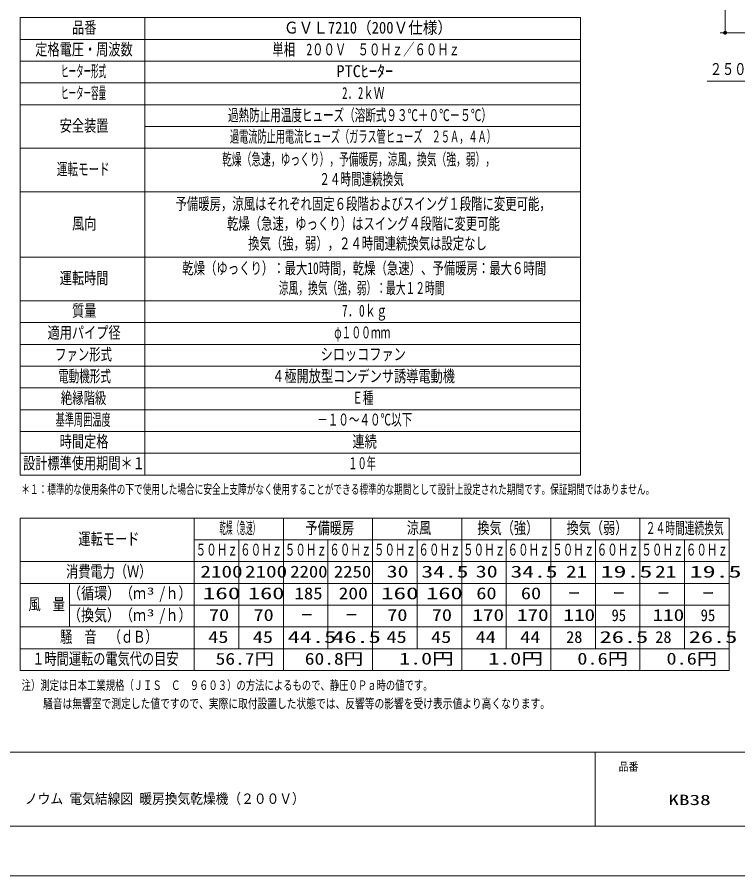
# Model space of a CAD drawing. Units: millimetres on the paper. Extents: x -305 to 305, y -152 to 152.
# Drawn here: x -187.7 to -42.2, y -148.5 to 24.9 of the extents above; entities that cross this region are included whole.
import ezdxf
from ezdxf.enums import TextEntityAlignment as Align

# ---------------------------------------------------------------- set-up
doc = ezdxf.new("R2010")
doc.units = ezdxf.units.MM
for name, color, linetype, lineweight in [('0-0_PV', 7, 'Continuous', 9), ('0-2_0', 7, 'Continuous', 9), ('0-3_S3', 7, 'Continuous', 9), ('0-4_1図面枠', 7, 'Continuous', 9), ('0-5_図面枠', 3, 'Continuous', 9), ('0-6_DEFPOINTS', 7, 'Continuous', 9)]:
    doc.layers.add(name, color=color, linetype=linetype, lineweight=lineweight)
doc.styles.add('ＭＳ ゴシック', font='')
doc.styles.get('ＭＳ ゴシック').set_extended_font_data('MS Gothic')

# ---------------------------------------------------------------- blocks, each defined once
blk = doc.blocks.new('_DOTSMALL')
at = {"layer": '0-2_0'}
for p, q in [((0.0746, 0.1), (-0.0746, 0.1)), ((0.1223, -0.0248), (-0.1223, -0.0248))]:
    blk.add_line(p, q, dxfattribs=at)
for points in [[(0.125, 0), (0.124, 0.0157), (0.1211, 0.0311), (0.1162, 0.046), (0.1095, 0.0602), (0.1011, 0.0735), (0.0911, 0.0856), (0.0797, 0.0963), (0.067, 0.1055), (0.0532, 0.1131), (0.0386, 0.1189), (0.0234, 0.1228), (0.0078, 0.1248), (-0.0078, 0.1248), (-0.0234, 0.1228), (-0.0386, 0.1189), (-0.0532, 0.1131), (-0.067, 0.1055), (-0.0797, 0.0963), (-0.0911, 0.0856), (-0.1011, 0.0735), (-0.1095, 0.0602), (-0.1162, 0.046), (-0.1211, 0.0311), (-0.124, 0.0157), (-0.125, 0), (0, 0)], [(-0.125, 0), (-0.124, -0.0157), (-0.1211, -0.0311), (-0.1162, -0.046), (-0.1095, -0.0602), (-0.1011, -0.0735), (-0.0911, -0.0856), (-0.0797, -0.0963), (-0.067, -0.1055), (-0.0532, -0.1131), (-0.0386, -0.1189), (-0.0234, -0.1228), (-0.0078, -0.1248), (0.0078, -0.1248), (0.0234, -0.1228), (0.0386, -0.1189), (0.0532, -0.1131), (0.067, -0.1055), (0.0797, -0.0963), (0.0911, -0.0856), (0.1011, -0.0735), (0.1095, -0.0602), (0.1162, -0.046), (0.1211, -0.0311), (0.124, -0.0157), (0.125, 0), (0, 0)]]:
    blk.add_lwpolyline(points, close=True, dxfattribs=at)

msp = doc.modelspace()

# ---------------------------------------------------------------- linework, layer by layer
at = {"layer": '0-0_PV'}
for p, q in [((-73.968, 24.841), (-187.128, 24.841)), ((-187.128, 24.841), (-187.128, -67.559)), ((-161.968, 24.841), (-161.968, -67.559)), ((-73.968, 24.841), (-73.968, -67.559)), ((-73.968, 20.441), (-187.128, 20.441)), ((-73.968, 16.041), (-187.128, 16.041)), ((-73.968, 11.641), (-187.128, 11.641)), ((-73.968, 7.241), (-187.128, 7.241)), ((-73.968, 2.841), (-161.968, 2.841)), ((-73.968, -1.559), (-187.128, -1.559)), ((-73.968, -10.359), (-187.128, -10.359)), ((-73.968, -23.559), (-187.128, -23.559)), ((-73.968, -32.359), (-187.128, -32.359)), ((-73.968, -36.759), (-187.128, -36.759)), ((-73.968, -41.159), (-187.128, -41.159)), ((-73.968, -45.559), (-187.128, -45.559)), ((-73.968, -49.959), (-187.128, -49.959)), ((-73.968, -54.359), (-187.128, -54.359)), ((-73.968, -58.759), (-187.128, -58.759)), ((-187.128, -63.159), (-73.968, -63.159)), ((-187.128, -67.559), (-73.968, -67.559)), ((-187.137, -76.228), (-187.137, -107.028)), ((-43.977, -76.228), (-187.137, -76.228)), ((-151.977, -76.228), (-151.977, -107.028)), ((-133.977, -76.228), (-133.977, -107.028)), ((-115.977, -76.228), (-115.977, -107.028)), ((-97.977, -76.228), (-97.977, -107.028)), ((-79.977, -76.228), (-79.977, -107.028)), ((-61.977, -76.228), (-61.977, -107.028)), ((-43.977, -76.228), (-43.977, -107.028)), ((-43.977, -80.628), (-151.977, -80.628)), ((-142.977, -80.628), (-142.977, -102.628)), ((-124.977, -80.628), (-124.977, -102.628)), ((-106.977, -80.628), (-106.977, -102.628)), ((-88.977, -80.628), (-88.977, -102.628)), ((-70.977, -80.628), (-70.977, -102.628)), ((-52.977, -80.628), (-52.977, -102.628)), ((-43.977, -85.028), (-187.137, -85.028)), ((-187.137, -89.428), (-43.977, -89.428)), ((-177.137, -89.428), (-177.137, -98.228)), ((-177.137, -93.828), (-43.977, -93.828)), ((-187.137, -98.228), (-43.977, -98.228)), ((-43.977, -102.628), (-187.137, -102.628)), ((-43.977, -107.028), (-187.137, -107.028))]:
    msp.add_line(p, q, dxfattribs=at)
at = {"layer": '0-2_0'}
msp.add_line((-71.017, -123.498), (-71.017, -138.498), dxfattribs=at)
at = {"layer": '0-3_S3'}
for p, q in [((-44.794, 21.781), (-44.794, 60.656)), ((-24.589, 21.781), (-45.794, 21.781)), ((-11.895, 11.995), (-48.416, 11.995))]:
    msp.add_line(p, q, dxfattribs=at)
at = {"layer": '0-5_図面枠'}
msp.add_line((-291.017, -123.498), (108.983, -123.498), dxfattribs=at)
msp.add_lwpolyline([(-291.017, -138.498), (108.983, -138.498), (108.983, 138.502), (-291.017, 138.502)], close=True, dxfattribs=at)
at = {"layer": '0-6_DEFPOINTS'}
msp.add_line((118.983, -148.498), (-301.017, -148.498), dxfattribs=at)

# ---------------------------------------------------------------- block references
at = {"layer": '0-3_S3', "xscale": 2.32, "yscale": 2.32, "rotation": 270}
msp.add_blockref('_DOTSMALL', (-44.794, 21.781), dxfattribs=at)

# ---------------------------------------------------------------- texts
at = {"layer": '0-0_PV', "style": 'ＭＳ ゴシック'}
for s, height, width, p in [('品番', 2.405, 0.75, (-176.656, 20.908)), ('ＧＶＬ7210（200Ｖ仕様）', 2.405, 0.9, (-133.853, 20.89)), ('定格電圧・周波数', 2.405, 0.75, (-184.085, 16.502)), ('単相\u30002００Ｖ\u3000５０Ｈｚ／６０Ｈｚ', 2.405, 0.7, (-136.207, 16.49)), ('ヒーター形式', 2.405, 0.45, (-178.869, 12.102)), ('ヒーター容量', 2.405, 0.45, (-178.869, 7.708)), ('2．2ｋＷ', 2.405, 0.65, (-122.107, 7.69)), ('過熱防止用温度ヒューズ（溶断式９３℃＋０℃－５℃）', 2.405, 0.65, (-145.165, 3.219)), ('安全装置', 2.405, 0.75, (-179.147, 1.103)), ('過電流防止用電流ヒューズ（ガラス管ヒューズ\u3000２５Ａ，４Ａ）', 2.405, 0.55, (-144.772, -1.1)), ('乾燥（急速，ゆっくり），予備暖房，涼風，換気（強，弱），', 2.405, 0.6, (-146.353, -5.695)), ('運転モード', 2.405, 0.65, (-179.727, -7.698)), ('２４時間連続換気', 2.405, 0.65, (-126.728, -9.697)), ('予備暖房，涼風はそれぞれ固定６段階およびスイング１段階に変更可能，', 2.405, 0.7, (-155.771, -14.695)), ('風向', 2.405, 0.75, (-176.646, -18.678)), ('乾燥（急速，ゆっくり）はスイング４段階に変更可能', 2.405, 0.7, (-145.374, -18.692)), ('換気（強，弱），２４時間連続換気は設定なし', 2.405, 0.7, (-141.103, -22.697)), ('乾燥（ゆっくり）：最大10時間，乾燥（急速）、予備暖房：最大６時間', 2.405, 0.7, (-154.401, -27.695)), ('運転時間', 2.405, 0.75, (-179.147, -29.698)), ('涼風，換気（強，弱）：最大１２時間', 2.405, 0.6, (-134.9, -31.692)), ('質量', 2.405, 0.75, (-176.656, -36.272)), ('7．0ｋｇ', 2.405, 0.7, (-122.146, -36.272)), ('適用パイプ径', 2.405, 0.75, (-181.61, -40.698)), ('φ１００ｍｍ', 2.405, 0.6, (-123.71, -40.672)), ('ファン形式', 2.405, 0.7, (-180.075, -45.098)), ('シロッコファン', 2.405, 0.75, (-126.463, -45.072)), ('電動機形式', 2.405, 0.65, (-179.467, -49.498)), ('４極開放型コンデンサ誘導電動機', 2.405, 0.75, (-136.244, -49.497)), ('絶縁階級', 2.405, 0.7, (-178.916, -53.89)), ('Ｅ種', 2.405, 0.65, (-120.069, -53.872)), ('基準周囲温度', 2.405, 0.55, (-179.969, -58.286)), ('－１０～４０℃以下', 2.405, 0.65, (-127.151, -58.272)), ('時間定格', 2.405, 0.75, (-179.147, -62.695)), ('連続', 2.405, 0.75, (-120.044, -62.697)), ('設計標準使用期間＊１', 2.405, 0.75, (-186.546, -67.086)), ('１０年', 2.405, 0.55, (-120.853, -67.097)), ('＊１：標準的な使用条件の下で使用した場合に安全上支障がなく使用することができる標準的な期間として設計上設定された期間です。保証期間ではありません。', 1.924, 0.65, (-186.907, -71.957)), ('乾燥（急速）', 2.405, 0.4, (-146.928, -80.161)), ('予備暖房', 2.405, 0.75, (-129.532, -80.164)), ('涼風', 2.405, 0.75, (-109.053, -80.141)), ('換気（強）', 2.405, 0.75, (-94.812, -80.153)), ('換気（弱）', 2.405, 0.75, (-76.812, -80.153)), ('２４時間連続換気', 2.405, 0.6, (-60.812, -80.166)), ('運転モード', 2.405, 0.75, (-175.379, -82.367)), ('５０Ｈｚ', 2.405, 0.65, (-151.699, -84.541)), ('６０Ｈｚ', 2.405, 0.65, (-142.716, -84.541)), ('５０Ｈｚ', 2.405, 0.65, (-133.699, -84.541)), ('６０Ｈｚ', 2.405, 0.65, (-124.716, -84.541)), ('５０Ｈｚ', 2.405, 0.65, (-115.699, -84.541)), ('６０Ｈｚ', 2.405, 0.65, (-106.716, -84.541)), ('５０Ｈｚ', 2.405, 0.65, (-97.699, -84.541)), ('６０Ｈｚ', 2.405, 0.65, (-88.716, -84.541)), ('５０Ｈｚ', 2.405, 0.65, (-79.699, -84.541)), ('６０Ｈｚ', 2.405, 0.65, (-70.716, -84.541)), ('５０Ｈｚ', 2.405, 0.65, (-61.699, -84.541)), ('６０Ｈｚ', 2.405, 0.65, (-52.716, -84.541)), ('消費電力（Ｗ）', 2.405, 0.75, (-177.853, -88.95)), ('2100', 2.405, 1.3, (-150.73, -88.979)), ('2100', 2.405, 1.3, (-141.73, -88.979)), ('2200', 2.405, 1.15, (-132.593, -88.979)), ('2250', 2.405, 1.15, (-123.777, -88.987)), ('30', 2.405, 1.35, (-113.129, -88.961)), ('34.5', 2.405, 1.45, (-106.112, -88.987)), ('30', 2.405, 1.35, (-95.129, -88.961)), ('34.5', 2.405, 1.45, (-88.112, -88.987)), ('21', 2.405, 1.3, (-76.913, -88.979)), ('19.5', 2.405, 1.6, (-69.934, -88.987)), ('21', 2.405, 1.3, (-58.913, -88.979)), ('19.5', 2.405, 1.6, (-51.934, -88.987)), ('（循環）（ｍ\u3000/ｈ）', 2.405, 0.8, (-177.461, -93.341)), ('3', 1.443, 1.5, (-161.529, -92.124)), ('160', 2.405, 1.55, (-150.271, -93.361)), ('160', 2.405, 1.5, (-141.138, -93.361)), ('185', 2.405, 1.15, (-131.716, -93.387)), ('200', 2.405, 1.2, (-122.828, -93.379)), ('160', 2.405, 1.55, (-114.271, -93.361)), ('160', 2.405, 1.5, (-105.138, -93.361)), ('60', 2.405, 1.25, (-95.024, -93.361)), ('60', 2.405, 1.25, (-86.024, -93.361)), ('ー', 2.405, 0.75, (-76.461, -93.341)), ('ー', 2.405, 0.75, (-67.461, -93.341)), ('ー', 2.405, 0.75, (-58.461, -93.341)), ('ー', 2.405, 0.75, (-49.461, -93.341)), ('風\u3000量', 2.405, 0.75, (-185.452, -95.541)), ('（換気）（ｍ\u3000/ｈ）', 2.405, 0.8, (-177.461, -97.753)), ('3', 1.443, 1.5, (-161.529, -96.524)), ('70', 2.405, 1.25, (-149.024, -97.741)), ('70', 2.405, 1.25, (-140.024, -97.741)), ('70', 2.405, 1.25, (-113.024, -97.741)), ('70', 2.405, 1.25, (-104.024, -97.741)), ('170', 2.405, 1.3, (-95.805, -97.741)), ('170', 2.405, 1.3, (-86.805, -97.741)), ('110', 2.405, 1.3, (-77.425, -97.741)), ('95', 2.405, 0.9, (-67.721, -97.787)), ('110', 2.405, 1.3, (-59.425, -97.741)), ('95', 2.405, 0.9, (-49.721, -97.787)), ('ー', 2.405, 0.75, (-130.461, -97.741)), ('ー', 2.405, 0.75, (-121.461, -97.741)), ('騒\u3000音\u3000（ｄＢ）', 2.405, 0.75, (-179.07, -102.141)), ('45', 2.405, 1.25, (-149.165, -102.187)), ('45', 2.405, 1.25, (-140.165, -102.187)), ('44.5', 2.405, 1.5, (-133.123, -102.187)), ('46.5', 2.405, 1.5, (-124.123, -102.187)), ('45', 2.405, 1.25, (-113.165, -102.187)), ('45', 2.405, 1.25, (-104.165, -102.187)), ('44', 2.405, 1.25, (-95.165, -102.176)), ('44', 2.405, 1.25, (-86.165, -102.176)), ('26.5', 2.405, 1.5, (-70.123, -102.187)), ('26.5', 2.405, 1.5, (-52.123, -102.187)), ('１時間運転の電気代の目安', 2.405, 0.75, (-184.682, -106.567)), ('56.7円', 2.405, 1.2, (-147.668, -106.587)), ('60.8円', 2.405, 1.2, (-129.654, -106.583)), ('1.0円', 2.405, 1.35, (-110.583, -106.541)), ('1.0円', 2.405, 1.35, (-92.583, -106.541)), ('0.6円', 2.405, 1.25, (-74.627, -106.561)), ('0.6円', 2.405, 1.25, (-56.627, -106.561)), ('注）測定は日本工業規格（ＪＩＳ\u3000Ｃ\u3000９６０３）の方法によるもので、静圧０Ｐａ時の値です。', 1.924, 0.7, (-186.825, -111.539)), ('\u3000騒音は無響室で測定した値ですので、実際に取付設置した状態では、反響等の影響を受け表示値より高くなります。', 1.924, 0.75, (-184.469, -115.236))]:
    msp.add_text(s, height=height, dxfattribs=dict(at, width=width)).set_placement(p, align=Align.BOTTOM_LEFT)
for s, p in [('PTCﾋｰﾀｰ', (-123.267, 12.101)), ('28', (-76.879, -102.183)), ('28', (-58.879, -102.183))]:
    msp.add_text(s, height=2.405, dxfattribs=at).set_placement(p, align=Align.BOTTOM_LEFT)
at = {"layer": '0-3_S3', "style": 'ＭＳ ゴシック', "width": 0.75}
msp.add_text('２５０（本体取付用）', height=2.405, dxfattribs=at).set_placement((-47.865, 12.533), align=Align.BOTTOM_LEFT)
at = {"layer": '0-4_1図面枠', "style": 'ＭＳ ゴシック'}
for s, height, width, p in [('品番', 1.628, 0.9, (-66.276, -127.759)), ('ノウム 電気結線図 暖房換気乾燥機（２００Ｖ）', 2.092, 0.9, (-186.165, -134.59)), ('KB38', 2.092, 1.5, (-56.239, -134.835))]:
    msp.add_text(s, height=height, dxfattribs=dict(at, width=width)).set_placement(p, align=Align.BOTTOM_LEFT)

doc.saveas('drawing.dxf')
